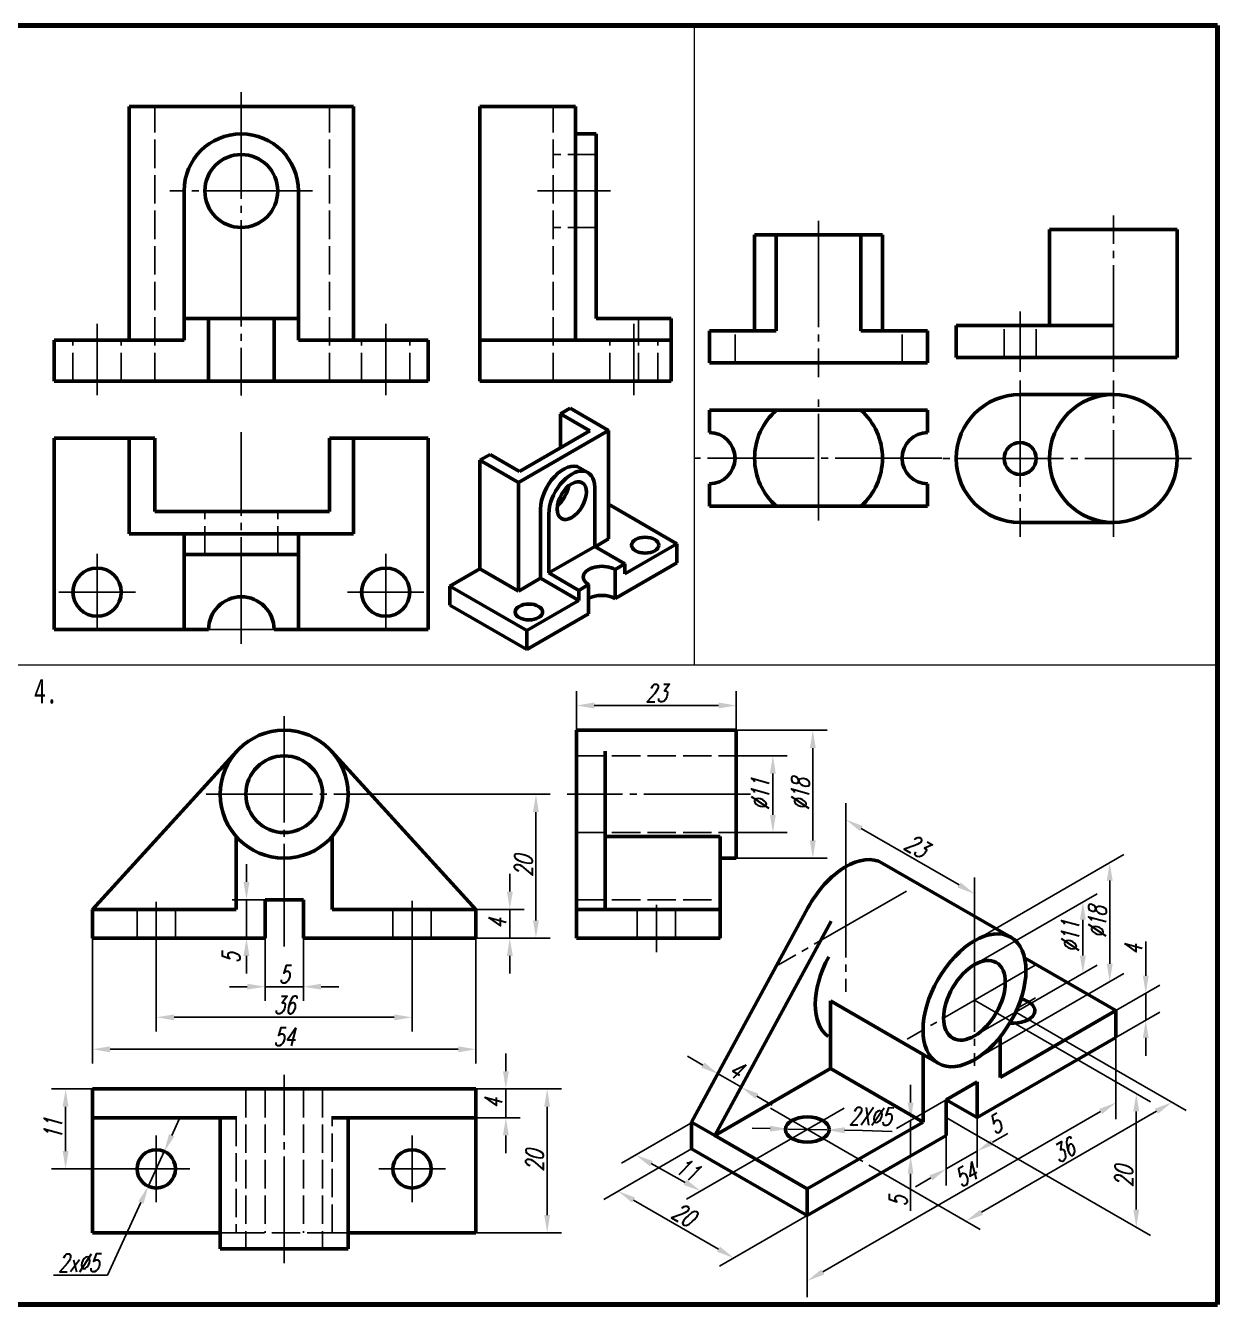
# Model space of a CAD drawing. Header units: millimetres. Extents: x -1426 to 345, y 2742 to 3124.
# Drawn here: x -124.1 to 43.7, y 2743.1 to 2923.1 of the extents above; entities that cross this region are included whole.
import ezdxf

# ---------------------------------------------------------------- set-up
doc = ezdxf.new("R2010")
doc.units = ezdxf.units.MM
doc.header["$PDMODE"] = 33
doc.header["$PDSIZE"] = 1.5
doc.linetypes.add('myCENTER', pattern=[18, 15, -1, 1, -1])
doc.linetypes.add('myHIDDEN', pattern=[5, 4, -1])
doc.layers.get('Defpoints').update_dxf_attribs({"lineweight": 20})
for name, color, linetype, lineweight in [('中心线', 7, 'myCENTER', 25), ('尺寸', 7, 'Continuous', 25), ('标题文字', 7, 'Continuous', 25), ('答案中心线', 1, 'myCENTER', 25), ('答案尺寸', 1, 'Continuous', 25), ('答案粗实线', 1, 'Continuous', 50), ('答案虚线', 1, 'myHIDDEN', 25), ('粗实线', 7, 'Continuous', 50), ('细实线', 7, 'Continuous', 25), ('虚线', 7, 'myHIDDEN', 25), ('轴测图', 7, 'Continuous', 50)]:
    doc.layers.add(name, color=color, linetype=linetype, lineweight=lineweight)
doc.styles.add('尺寸文字1-2.5号', font='txt.shx', dxfattribs={"width": 0.7, "oblique": 15, "height": 2.5})
doc.styles.add('标题汉字2-3.5号', font='', dxfattribs={"width": 0.7, "height": 3.5})
doc.styles.get('标题汉字2-3.5号').set_extended_font_data('SimSun')
doc.dimstyles.new('尺寸25', dxfattribs={"dimtxt": 2.5, "dimasz": 2.5, "dimexe": 2, "dimexo": 0, "dimgap": 0.5, "dimtad": 1, "dimdec": 0, "dimdsep": 46, "dimtxsty": '尺寸文字1-2.5号', "dimcen": 0, "dimadec": 0, "dimazin": 0, "dimtfac": 1, "dimtdec": 0, "dimtmove": 0, "dimatfit": 3, "dimfxl": 1, "dimarcsym": 0})
doc.dimstyles.new('尺寸25$3', dxfattribs={"dimtxt": 2.5, "dimasz": 2.5, "dimexe": 1, "dimexo": 0, "dimgap": 0.5, "dimtad": 1, "dimdec": 0, "dimdsep": 46, "dimtxsty": '尺寸文字1-2.5号', "dimcen": 0, "dimadec": 0, "dimazin": 0, "dimtfac": 1, "dimtdec": 0, "dimtmove": 0, "dimatfit": 1, "dimfxl": 1, "dimarcsym": 0})
doc.dimstyles.new('水平标注25', dxfattribs={"dimtxt": 2.5, "dimasz": 2.5, "dimexe": 2, "dimexo": 0, "dimgap": 0.5, "dimtad": 1, "dimtih": 1, "dimtoh": 1, "dimdec": 0, "dimzin": 0, "dimdsep": 46, "dimtxsty": '尺寸文字1-2.5号', "dimcen": 0, "dimadec": 0, "dimazin": 0, "dimtfac": 1, "dimtdec": 0, "dimtmove": 1, "dimatfit": 3, "dimfxl": 1, "dimtolj": 1, "dimtzin": 0, "dimarcsym": 0})

# ---------------------------------------------------------------- blocks, each defined once
blk = doc.blocks.new('*D194')
at = {"layer": 'Defpoints', "color": 0, "lineweight": 0}
for p in [(-105.67, 2792.63), (-69.67, 2792.63), (-69.67, 2783.48)]:
    blk.add_point(p, dxfattribs=at)
at = {"layer": '答案尺寸', "color": 0, "lineweight": -2}
for p, q in [((-105.67, 2792.63), (-105.67, 2781.48)), ((-69.67, 2792.63), (-69.67, 2781.48)), ((-103.17, 2783.48), (-72.17, 2783.48))]:
    blk.add_line(p, q, dxfattribs=at)
at = {"layer": '答案尺寸', "color": 0, "lineweight": 0}
for points in [[(-103.17, 2783.89), (-103.17, 2783.06), (-105.67, 2783.48)], [(-72.17, 2783.89), (-72.17, 2783.06), (-69.67, 2783.48)]]:
    blk.add_solid(points, dxfattribs=at)
at = {"layer": '答案尺寸', "color": 0, "insert": (-87.6, 2785.23), "char_height": 2.5, "attachment_point": 5, "style": '尺寸文字1-2.5号'}
blk.add_mtext('36', dxfattribs=at)
blk = doc.blocks.new('*D195')
at = {"layer": 'Defpoints', "color": 0, "lineweight": 0}
for p in [(-114.67, 2794.63), (-60.67, 2794.63), (-60.67, 2778.98)]:
    blk.add_point(p, dxfattribs=at)
at = {"layer": '答案尺寸', "color": 0, "lineweight": -2}
for p, q in [((-114.67, 2794.63), (-114.67, 2776.98)), ((-60.67, 2794.63), (-60.67, 2776.98)), ((-112.17, 2778.98), (-63.17, 2778.98))]:
    blk.add_line(p, q, dxfattribs=at)
at = {"layer": '答案尺寸', "color": 0, "lineweight": 0}
for points in [[(-112.17, 2779.4), (-112.17, 2778.56), (-114.67, 2778.98)], [(-63.17, 2779.4), (-63.17, 2778.56), (-60.67, 2778.98)]]:
    blk.add_solid(points, dxfattribs=at)
at = {"layer": '答案尺寸', "color": 0, "insert": (-87.67, 2780.73), "char_height": 2.5, "attachment_point": 5, "style": '尺寸文字1-2.5号'}
blk.add_mtext('54', dxfattribs=at)
blk = doc.blocks.new('*D196')
at = {"layer": 'Defpoints', "color": 0, "lineweight": 0}
for p in [(-60.67, 2773.4), (-56.47, 2773.4), (-60.67, 2769.35)]:
    blk.add_point(p, dxfattribs=at)
at = {"layer": '答案尺寸', "color": 0, "lineweight": -2}
for p, q in [((-56.47, 2775.9), (-56.47, 2778.4)), ((-60.67, 2773.4), (-54.47, 2773.4)), ((-56.47, 2769.35), (-56.47, 2773.4)), ((-60.67, 2769.35), (-54.47, 2769.35)), ((-56.47, 2766.85), (-56.47, 2764.35))]:
    blk.add_line(p, q, dxfattribs=at)
at = {"layer": '答案尺寸', "color": 0, "lineweight": 0}
for points in [[(-56.88, 2775.9), (-56.05, 2775.9), (-56.47, 2773.4)], [(-56.88, 2766.85), (-56.05, 2766.85), (-56.47, 2769.35)]]:
    blk.add_solid(points, dxfattribs=at)
at = {"layer": '答案尺寸', "color": 0, "insert": (-58.22, 2771.37), "char_height": 2.5, "attachment_point": 5, "rotation": 90, "style": '尺寸文字1-2.5号'}
blk.add_mtext('4', dxfattribs=at)
blk = doc.blocks.new('*D197')
at = {"layer": 'Defpoints', "color": 0, "lineweight": 0}
for p in [(-60.67, 2773.4), (-50.65, 2773.4), (-60.67, 2753.15)]:
    blk.add_point(p, dxfattribs=at)
at = {"layer": '答案尺寸', "color": 0, "lineweight": -2}
for p, q in [((-60.67, 2773.4), (-48.65, 2773.4)), ((-50.65, 2755.65), (-50.65, 2770.9)), ((-60.67, 2753.15), (-48.65, 2753.15))]:
    blk.add_line(p, q, dxfattribs=at)
at = {"layer": '答案尺寸', "color": 0, "lineweight": 0}
for points in [[(-51.07, 2770.9), (-50.24, 2770.9), (-50.65, 2773.4)], [(-51.07, 2755.65), (-50.24, 2755.65), (-50.65, 2753.15)]]:
    blk.add_solid(points, dxfattribs=at)
at = {"layer": '答案尺寸', "color": 0, "insert": (-52.4, 2763.27), "char_height": 2.5, "attachment_point": 5, "rotation": 90, "style": '尺寸文字1-2.5号'}
blk.add_mtext('20', dxfattribs=at)
blk = doc.blocks.new('*D198')
at = {"layer": 'Defpoints', "color": 0, "lineweight": 0}
for p in [(-114.67, 2773.4), (-118.44, 2762.15), (-110.37, 2762.15)]:
    blk.add_point(p, dxfattribs=at)
at = {"layer": '答案尺寸', "color": 0, "lineweight": -2}
for p, q in [((-114.67, 2773.4), (-120.44, 2773.4)), ((-118.44, 2770.9), (-118.44, 2764.65)), ((-110.37, 2762.15), (-120.44, 2762.15))]:
    blk.add_line(p, q, dxfattribs=at)
at = {"layer": '答案尺寸', "color": 0, "lineweight": 0}
for points in [[(-118.86, 2770.9), (-118.02, 2770.9), (-118.44, 2773.4)], [(-118.86, 2764.65), (-118.02, 2764.65), (-118.44, 2762.15)]]:
    blk.add_solid(points, dxfattribs=at)
at = {"layer": '答案尺寸', "color": 0, "insert": (-120.19, 2767.77), "char_height": 2.5, "attachment_point": 5, "rotation": 90, "style": '尺寸文字1-2.5号'}
blk.add_mtext('11', dxfattribs=at)
blk = doc.blocks.new('*D199')
at = {"layer": 'Defpoints', "color": 0, "lineweight": 0}
for p in [(-24.03, 2827.37), (-46.53, 2823.88), (-24.03, 2823.88)]:
    blk.add_point(p, dxfattribs=at)
at = {"layer": '答案尺寸', "color": 0, "lineweight": -2}
for p, q in [((-46.53, 2823.88), (-46.53, 2829.37)), ((-24.03, 2823.88), (-24.03, 2829.37)), ((-44.03, 2827.37), (-26.53, 2827.37))]:
    blk.add_line(p, q, dxfattribs=at)
at = {"layer": '答案尺寸', "color": 0, "lineweight": 0}
for points in [[(-44.03, 2827.79), (-44.03, 2826.95), (-46.53, 2827.37)], [(-26.53, 2827.79), (-26.53, 2826.95), (-24.03, 2827.37)]]:
    blk.add_solid(points, dxfattribs=at)
at = {"layer": '答案尺寸', "color": 0, "insert": (-35.28, 2829.12), "char_height": 2.5, "attachment_point": 5, "style": '尺寸文字1-2.5号'}
blk.add_mtext('23', dxfattribs=at)
blk = doc.blocks.new('*D200')
at = {"layer": 'Defpoints', "color": 0, "lineweight": 0}
for p in [(-24.03, 2820.28), (-18.88, 2820.28), (-24.03, 2809.48)]:
    blk.add_point(p, dxfattribs=at)
at = {"layer": '答案尺寸', "color": 0, "lineweight": -2}
for p, q in [((-24.03, 2820.28), (-16.88, 2820.28)), ((-18.88, 2811.98), (-18.88, 2817.78)), ((-24.03, 2809.48), (-16.88, 2809.48))]:
    blk.add_line(p, q, dxfattribs=at)
at = {"layer": '答案尺寸', "color": 0, "lineweight": 0}
for points in [[(-19.3, 2817.78), (-18.46, 2817.78), (-18.88, 2820.28)], [(-19.3, 2811.98), (-18.46, 2811.98), (-18.88, 2809.48)]]:
    blk.add_solid(points, dxfattribs=at)
at = {"layer": '答案尺寸', "color": 0, "insert": (-20.63, 2814.88), "char_height": 2.5, "attachment_point": 5, "rotation": 90, "style": '尺寸文字1-2.5号'}
blk.add_mtext('%%c11', dxfattribs=at)
blk = doc.blocks.new('*D201')
at = {"layer": 'Defpoints', "color": 0, "lineweight": 0}
for p in [(-24.03, 2823.88), (-13.26, 2823.88), (-24.03, 2805.88)]:
    blk.add_point(p, dxfattribs=at)
at = {"layer": '答案尺寸', "color": 0, "lineweight": -2}
for p, q in [((-24.03, 2823.88), (-11.26, 2823.88)), ((-13.26, 2808.38), (-13.26, 2821.38)), ((-24.03, 2805.88), (-11.26, 2805.88))]:
    blk.add_line(p, q, dxfattribs=at)
at = {"layer": '答案尺寸', "color": 0, "lineweight": 0}
for points in [[(-13.67, 2821.38), (-12.84, 2821.38), (-13.26, 2823.88)], [(-13.67, 2808.38), (-12.84, 2808.38), (-13.26, 2805.88)]]:
    blk.add_solid(points, dxfattribs=at)
at = {"layer": '答案尺寸', "color": 0, "insert": (-15.01, 2814.88), "char_height": 2.5, "attachment_point": 5, "rotation": 90, "style": '尺寸文字1-2.5号'}
blk.add_mtext('%%c18', dxfattribs=at)
blk = doc.blocks.new('*D202')
at = {"layer": 'Defpoints', "color": 0, "lineweight": 0}
for p in [(-76.67, 2814.88), (-52.23, 2814.88), (-60.67, 2794.63)]:
    blk.add_point(p, dxfattribs=at)
at = {"layer": '答案尺寸', "color": 0, "lineweight": -2}
for p, q in [((-76.67, 2814.88), (-50.23, 2814.88)), ((-52.23, 2797.13), (-52.23, 2812.38)), ((-60.67, 2794.63), (-50.23, 2794.63))]:
    blk.add_line(p, q, dxfattribs=at)
at = {"layer": '答案尺寸', "color": 0, "lineweight": 0}
for points in [[(-52.65, 2812.38), (-51.82, 2812.38), (-52.23, 2814.88)], [(-52.65, 2797.13), (-51.82, 2797.13), (-52.23, 2794.63)]]:
    blk.add_solid(points, dxfattribs=at)
at = {"layer": '答案尺寸', "color": 0, "insert": (-53.98, 2804.75), "char_height": 2.5, "attachment_point": 5, "rotation": 90, "style": '尺寸文字1-2.5号'}
blk.add_mtext('20', dxfattribs=at)
blk = doc.blocks.new('*D203')
at = {"layer": 'Defpoints', "color": 0, "lineweight": 0}
for p in [(-90.37, 2794.63), (-84.97, 2794.63), (-84.97, 2787.79)]:
    blk.add_point(p, dxfattribs=at)
at = {"layer": '答案尺寸', "color": 0, "lineweight": -2}
for p, q in [((-90.37, 2794.63), (-90.37, 2785.79)), ((-84.97, 2794.63), (-84.97, 2785.79)), ((-92.87, 2787.79), (-95.37, 2787.79)), ((-90.37, 2787.79), (-84.97, 2787.79)), ((-82.47, 2787.79), (-79.97, 2787.79))]:
    blk.add_line(p, q, dxfattribs=at)
at = {"layer": '答案尺寸', "color": 0, "lineweight": 0}
for points in [[(-92.87, 2788.21), (-92.87, 2787.38), (-90.37, 2787.79)], [(-82.47, 2788.21), (-82.47, 2787.38), (-84.97, 2787.79)]]:
    blk.add_solid(points, dxfattribs=at)
at = {"layer": '答案尺寸', "color": 0, "insert": (-87.67, 2789.54), "char_height": 2.5, "attachment_point": 5, "style": '尺寸文字1-2.5号'}
blk.add_mtext('5', dxfattribs=at)
blk = doc.blocks.new('*D204')
at = {"layer": 'Defpoints', "color": 0, "lineweight": 0}
for p in [(-92.98, 2800.03), (-90.37, 2800.03), (-90.37, 2794.63)]:
    blk.add_point(p, dxfattribs=at)
at = {"layer": '答案尺寸', "color": 0, "lineweight": -2}
for p, q in [((-92.98, 2802.53), (-92.98, 2805.03)), ((-90.37, 2800.03), (-94.98, 2800.03)), ((-92.98, 2794.63), (-92.98, 2800.03)), ((-90.37, 2794.63), (-94.98, 2794.63)), ((-92.98, 2792.13), (-92.98, 2789.63))]:
    blk.add_line(p, q, dxfattribs=at)
at = {"layer": '答案尺寸', "color": 0, "lineweight": 0}
for points in [[(-93.4, 2802.53), (-92.56, 2802.53), (-92.98, 2800.03)], [(-93.4, 2792.13), (-92.56, 2792.13), (-92.98, 2794.63)]]:
    blk.add_solid(points, dxfattribs=at)
at = {"layer": '答案尺寸', "color": 0, "insert": (-95.16, 2791.85), "char_height": 2.5, "attachment_point": 5, "rotation": 90, "style": '尺寸文字1-2.5号'}
blk.add_mtext('5', dxfattribs=at)
blk = doc.blocks.new('*D190')
at = {"layer": 'Defpoints', "color": 0, "lineweight": 0}
for p in [(-104.55, 2764.6), (-106.8, 2759.69)]:
    blk.add_point(p, dxfattribs=at)
at = {"layer": '答案尺寸', "color": 0, "lineweight": -2}
for p, q in [((-103.51, 2766.87), (-102.46, 2769.14)), ((-104.55, 2764.6), (-106.8, 2759.69)), ((-112.54, 2747.18), (-107.84, 2757.42)), ((-120.13, 2747.18), (-112.54, 2747.18))]:
    blk.add_line(p, q, dxfattribs=at)
at = {"layer": '答案尺寸', "color": 0, "lineweight": 0}
for points in [[(-103.88, 2767.05), (-103.13, 2766.7), (-104.55, 2764.6)], [(-108.22, 2757.59), (-107.47, 2757.25), (-106.8, 2759.69)]]:
    blk.add_solid(points, dxfattribs=at)
at = {"layer": '答案尺寸', "color": 0, "insert": (-116.59, 2748.93), "char_height": 2.5, "attachment_point": 5, "style": '尺寸文字1-2.5号'}
blk.add_mtext('\\A1;2x%%c5', dxfattribs=at)
blk = doc.blocks.new('*D205')
at = {"layer": 'Defpoints', "color": 0, "lineweight": 0}
for p in [(9.87, 2769.37), (5.52, 2766.86), (9.87, 2764.65)]:
    blk.add_point(p, dxfattribs=at)
at = {"layer": '尺寸', "color": 0, "lineweight": -2}
for p, q in [((9.87, 2769.37), (9.87, 2762.34)), ((5.52, 2766.86), (5.52, 2759.83)), ((12.03, 2765.9), (14.2, 2767.15)), ((5.52, 2762.14), (9.87, 2764.65)), ((3.36, 2760.89), (1.19, 2759.64))]:
    blk.add_line(p, q, dxfattribs=at)
at = {"layer": '尺寸', "color": 0, "lineweight": 0}
for points in [[(11.82, 2766.26), (12.24, 2765.54), (9.87, 2764.65)], [(3.15, 2761.25), (3.56, 2760.53), (5.52, 2762.14)]]:
    blk.add_solid(points, dxfattribs=at)
at = {"layer": '尺寸', "color": 0, "insert": (12.38, 2768.39), "char_height": 2.5, "attachment_point": 5, "rotation": 30, "style": '尺寸文字1-2.5号'}
blk.add_mtext('5', dxfattribs=at)
blk = doc.blocks.new('*D191')
at = {"layer": 'Defpoints', "color": 0, "lineweight": 0}
for p in [(5.52, 2771.88), (0.51, 2768.98), (5.52, 2766.86)]:
    blk.add_point(p, dxfattribs=at)
at = {"layer": '尺寸', "color": 0, "lineweight": -2}
for p, q in [((0.51, 2771.48), (0.51, 2773.98)), ((5.52, 2771.88), (-1.49, 2767.83)), ((0.51, 2768.98), (0.51, 2763.96)), ((5.52, 2766.86), (-1.49, 2762.81)), ((0.51, 2761.46), (0.51, 2756.24))]:
    blk.add_line(p, q, dxfattribs=at)
at = {"layer": '尺寸', "color": 0, "lineweight": 0}
for points in [[(0.09, 2771.48), (0.92, 2771.48), (0.51, 2768.98)], [(0.09, 2761.46), (0.92, 2761.46), (0.51, 2763.96)]]:
    blk.add_solid(points, dxfattribs=at)
at = {"layer": '尺寸', "color": 0, "insert": (-1.24, 2757.6), "char_height": 2.5, "attachment_point": 5, "rotation": 90, "style": '尺寸文字1-2.5号'}
blk.add_mtext('5', dxfattribs=at)
blk = doc.blocks.new('*D206')
at = {"layer": 'Defpoints', "color": 0, "lineweight": 0}
for p in [(-26.57, 2775.51), (-30.32, 2768.74), (-27.06, 2766.86)]:
    blk.add_point(p, dxfattribs=at)
at = {"layer": '尺寸', "color": 0, "lineweight": -2}
for p, q in [((-28.73, 2776.76), (-30.9, 2778.01)), ((-30.32, 2768.74), (-25.6, 2777.26)), ((-27.06, 2766.86), (-22.34, 2775.38)), ((-23.31, 2773.63), (-26.57, 2775.51)), ((-21.14, 2772.38), (-18.98, 2771.13))]:
    blk.add_line(p, q, dxfattribs=at)
at = {"layer": '尺寸', "color": 0, "lineweight": 0}
for points in [[(-28.52, 2777.12), (-28.94, 2776.4), (-26.57, 2775.51)], [(-20.93, 2772.74), (-21.35, 2772.02), (-23.31, 2773.63)]]:
    blk.add_solid(points, dxfattribs=at)
at = {"layer": '尺寸', "color": 0, "insert": (-24.06, 2776.09), "char_height": 2.5, "attachment_point": 5, "rotation": 330, "style": '尺寸文字1-2.5号'}
blk.add_mtext('4', dxfattribs=at)
blk = doc.blocks.new('*D207')
at = {"layer": 'Defpoints', "color": 0, "lineweight": 0}
for p in [(9.5, 2785.88), (32.28, 2772.73), (7.69, 2768.11)]:
    blk.add_point(p, dxfattribs=at)
at = {"layer": '尺寸', "color": 0, "lineweight": -2}
for p, q in [((9.5, 2785.88), (34.28, 2771.58)), ((32.28, 2756.42), (32.28, 2770.23)), ((7.69, 2768.11), (34.28, 2752.76))]:
    blk.add_line(p, q, dxfattribs=at)
at = {"layer": '尺寸', "color": 0, "lineweight": 0}
for points in [[(31.86, 2770.23), (32.69, 2770.23), (32.28, 2772.73)], [(31.86, 2756.42), (32.69, 2756.42), (32.28, 2753.92)]]:
    blk.add_solid(points, dxfattribs=at)
at = {"layer": '尺寸', "color": 0, "insert": (30.53, 2761.07), "char_height": 2.5, "attachment_point": 5, "rotation": 90, "style": '尺寸文字1-2.5号'}
blk.add_mtext('20', dxfattribs=at)
blk = doc.blocks.new('*D208')
at = {"layer": 'Defpoints', "color": 0, "lineweight": 0}
for p in [(29.42, 2780.65), (29.42, 2771.47), (-14.03, 2755.57)]:
    blk.add_point(p, dxfattribs=at)
at = {"layer": '尺寸', "color": 0, "lineweight": -2}
for p, q in [((29.42, 2780.65), (29.42, 2769.16)), ((-11.86, 2747.64), (27.25, 2770.22)), ((-14.03, 2755.57), (-14.03, 2744.08))]:
    blk.add_line(p, q, dxfattribs=at)
at = {"layer": '尺寸', "color": 0, "lineweight": 0}
for points in [[(27.04, 2770.58), (27.46, 2769.86), (29.42, 2771.47)], [(-12.07, 2748), (-11.66, 2747.28), (-14.03, 2746.39)]]:
    blk.add_solid(points, dxfattribs=at)
at = {"layer": '尺寸', "color": 0, "insert": (8.27, 2761.28), "char_height": 2.5, "attachment_point": 5, "rotation": 30, "style": '尺寸文字1-2.5号'}
blk.add_mtext('54', dxfattribs=at)
blk = doc.blocks.new('*D209')
at = {"layer": 'Defpoints', "color": 0, "lineweight": 0}
for p in [(-60.67, 2798.68), (-55.91, 2798.68), (-60.67, 2794.63)]:
    blk.add_point(p, dxfattribs=at)
at = {"layer": '答案尺寸', "color": 0, "lineweight": -2}
for p, q in [((-55.91, 2801.18), (-55.91, 2803.68)), ((-60.67, 2798.68), (-53.91, 2798.68)), ((-55.91, 2794.63), (-55.91, 2798.68)), ((-60.67, 2794.63), (-53.91, 2794.63)), ((-55.91, 2792.13), (-55.91, 2789.63))]:
    blk.add_line(p, q, dxfattribs=at)
at = {"layer": '答案尺寸', "color": 0, "lineweight": 0}
for points in [[(-56.32, 2801.18), (-55.49, 2801.18), (-55.91, 2798.68)], [(-56.32, 2792.13), (-55.49, 2792.13), (-55.91, 2794.63)]]:
    blk.add_solid(points, dxfattribs=at)
at = {"layer": '答案尺寸', "color": 0, "insert": (-57.66, 2796.65), "char_height": 2.5, "attachment_point": 5, "rotation": 90, "style": '尺寸文字1-2.5号'}
blk.add_mtext('4', dxfattribs=at)
blk = doc.blocks.new('*D210')
at = {"layer": 'Defpoints', "color": 0, "lineweight": 0}
for p in [(23.59, 2779.42), (37.28, 2771.51), (-5.37, 2762.69)]:
    blk.add_point(p, dxfattribs=at)
at = {"layer": '尺寸', "color": 0, "lineweight": -2}
for p, q in [((23.59, 2779.42), (39.28, 2770.36)), ((10.48, 2756.04), (35.12, 2770.26)), ((-5.37, 2762.69), (10.32, 2753.64))]:
    blk.add_line(p, q, dxfattribs=at)
at = {"layer": '尺寸', "color": 0, "lineweight": 0}
for points in [[(34.91, 2770.63), (35.32, 2769.9), (37.28, 2771.51)], [(10.27, 2756.4), (10.69, 2755.68), (8.32, 2754.79)]]:
    blk.add_solid(points, dxfattribs=at)
at = {"layer": '尺寸', "color": 0, "insert": (22.05, 2764.74), "char_height": 2.5, "attachment_point": 5, "rotation": 30, "style": '尺寸文字1-2.5号'}
blk.add_mtext('36', dxfattribs=at)
blk = doc.blocks.new('*D211')
at = {"layer": 'Defpoints', "color": 0, "lineweight": 0}
for p in [(-8.6, 2811.31), (-8.6, 2806.9), (9.5, 2796.45)]:
    blk.add_point(p, dxfattribs=at)
at = {"layer": '尺寸', "color": 0, "lineweight": -2}
for p, q in [((-8.6, 2806.9), (-8.6, 2813.62)), ((7.34, 2802.11), (-6.43, 2810.06)), ((9.5, 2796.45), (9.5, 2803.17))]:
    blk.add_line(p, q, dxfattribs=at)
at = {"layer": '尺寸', "color": 0, "lineweight": 0}
for points in [[(-6.23, 2810.42), (-6.64, 2809.7), (-8.6, 2811.31)], [(7.55, 2802.47), (7.13, 2801.75), (9.5, 2800.86)]]:
    blk.add_solid(points, dxfattribs=at)
at = {"layer": '尺寸', "color": 0, "insert": (1.33, 2807.6), "char_height": 2.5, "attachment_point": 5, "rotation": 330, "style": '尺寸文字1-2.5号'}
blk.add_mtext('23', dxfattribs=at)
blk = doc.blocks.new('*D212')
at = {"layer": 'Defpoints', "color": 0, "lineweight": 0}
for p in [(24.76, 2799.71), (9.5, 2790.9), (9.5, 2780.86)]:
    blk.add_point(p, dxfattribs=at)
at = {"layer": '尺寸', "color": 0, "lineweight": -2}
for p, q in [((9.5, 2790.9), (26.76, 2800.86)), ((24.76, 2792.17), (24.76, 2797.21)), ((9.5, 2780.86), (26.76, 2790.83))]:
    blk.add_line(p, q, dxfattribs=at)
at = {"layer": '尺寸', "color": 0, "lineweight": 0}
for points in [[(24.34, 2797.21), (25.18, 2797.21), (24.76, 2799.71)], [(24.34, 2792.17), (25.18, 2792.17), (24.76, 2789.67)]]:
    blk.add_solid(points, dxfattribs=at)
at = {"layer": '尺寸', "color": 0, "insert": (23.01, 2794.87), "char_height": 2.5, "attachment_point": 5, "rotation": 90, "style": '尺寸文字1-2.5号'}
blk.add_mtext('%%c11', dxfattribs=at)
blk = doc.blocks.new('*D213')
at = {"layer": 'Defpoints', "color": 0, "lineweight": 0}
for p in [(28.54, 2805.23), (9.5, 2794.24), (9.5, 2777.52)]:
    blk.add_point(p, dxfattribs=at)
at = {"layer": '尺寸', "color": 0, "lineweight": -2}
for p, q in [((9.5, 2794.24), (30.54, 2806.38)), ((28.54, 2791.01), (28.54, 2802.73)), ((9.5, 2777.52), (30.54, 2789.66))]:
    blk.add_line(p, q, dxfattribs=at)
at = {"layer": '尺寸', "color": 0, "lineweight": 0}
for points in [[(28.12, 2802.73), (28.95, 2802.73), (28.54, 2805.23)], [(28.12, 2791.01), (28.95, 2791.01), (28.54, 2788.51)]]:
    blk.add_solid(points, dxfattribs=at)
at = {"layer": '尺寸', "color": 0, "insert": (26.79, 2796.87), "char_height": 2.5, "attachment_point": 5, "rotation": 90, "style": '尺寸文字1-2.5号'}
blk.add_mtext('%%c18', dxfattribs=at)
blk = doc.blocks.new('*D192')
at = {"layer": 'Defpoints', "color": 0, "lineweight": 0}
for p in [(-16.78, 2767.76), (-11.28, 2767.63)]:
    blk.add_point(p, dxfattribs=at)
at = {"layer": '尺寸', "color": 0, "lineweight": -2}
for p, q in [((-19.28, 2767.81), (-21.78, 2767.86)), ((-16.78, 2767.76), (-11.28, 2767.63)), ((-8.78, 2767.58), (-6.28, 2767.53))]:
    blk.add_line(p, q, dxfattribs=at)
at = {"layer": '尺寸', "color": 0, "lineweight": 0}
for points in [[(-19.27, 2768.23), (-19.29, 2767.39), (-16.78, 2767.76)], [(-8.77, 2768), (-8.79, 2767.16), (-11.28, 2767.63)]]:
    blk.add_solid(points, dxfattribs=at)
at = {"layer": '尺寸', "color": 0, "insert": (-5.17, 2769.54), "char_height": 2.5, "attachment_point": 5, "rotation": 358.7458, "style": '尺寸文字1-2.5号'}
blk.add_mtext('2X%%c5', dxfattribs=at)
blk = doc.blocks.new('*D193')
at = {"layer": 'Defpoints', "color": 0, "lineweight": 0}
for p in [(-30.32, 2764.98), (-14.03, 2755.57), (-24.37, 2749.6)]:
    blk.add_point(p, dxfattribs=at)
at = {"layer": '尺寸', "color": 0, "lineweight": -2}
for p, q in [((-30.32, 2764.98), (-42.66, 2757.85)), ((-38.49, 2757.76), (-26.53, 2750.85)), ((-14.03, 2755.57), (-26.37, 2748.45))]:
    blk.add_line(p, q, dxfattribs=at)
at = {"layer": '尺寸', "color": 0, "lineweight": 0}
for points in [[(-38.29, 2758.12), (-38.7, 2757.4), (-40.66, 2759.01)], [(-26.32, 2751.21), (-26.74, 2750.49), (-24.37, 2749.6)]]:
    blk.add_solid(points, dxfattribs=at)
at = {"layer": '尺寸', "color": 0, "insert": (-31.44, 2755.71), "char_height": 2.5, "attachment_point": 5, "rotation": 330, "style": '尺寸文字1-2.5号'}
blk.add_mtext('20', dxfattribs=at)
blk = doc.blocks.new('*D214')
at = {"layer": 'Defpoints', "color": 0, "lineweight": 0}
for p in [(-30.41, 2768.58), (-21.27, 2763.51), (-29.03, 2759.03)]:
    blk.add_point(p, dxfattribs=at)
at = {"layer": '尺寸', "color": 0, "lineweight": -2}
for p, q in [((-30.41, 2768.58), (-40.19, 2762.93)), ((-21.27, 2763.51), (-31.05, 2757.87)), ((-35.99, 2762.89), (-31.22, 2760.24))]:
    blk.add_line(p, q, dxfattribs=at)
at = {"layer": '尺寸', "color": 0, "lineweight": 0}
for points in [[(-35.78, 2763.25), (-36.19, 2762.52), (-38.17, 2764.1)], [(-31.02, 2760.61), (-31.42, 2759.88), (-29.03, 2759.03)]]:
    blk.add_solid(points, dxfattribs=at)
at = {"layer": '尺寸', "color": 0, "insert": (-30.91, 2762.07), "char_height": 2.5, "attachment_point": 5, "rotation": 331, "style": '尺寸文字1-2.5号'}
blk.add_mtext('11', dxfattribs=at)
blk = doc.blocks.new('*D215')
at = {"layer": 'Defpoints', "color": 0, "lineweight": 0}
for p in [(33.61, 2786.84), (29.42, 2784.42), (29.42, 2780.65)]:
    blk.add_point(p, dxfattribs=at)
at = {"layer": '尺寸', "color": 0, "lineweight": -2}
for p, q in [((33.61, 2789.34), (33.61, 2794.16)), ((29.42, 2784.42), (35.61, 2788)), ((33.61, 2783.08), (33.61, 2786.84)), ((29.42, 2780.65), (35.61, 2784.23)), ((33.61, 2780.58), (33.61, 2778.08))]:
    blk.add_line(p, q, dxfattribs=at)
at = {"layer": '尺寸', "color": 0, "lineweight": 0}
for points in [[(33.2, 2789.34), (34.03, 2789.34), (33.61, 2786.84)], [(33.2, 2780.58), (34.03, 2780.58), (33.61, 2783.08)]]:
    blk.add_solid(points, dxfattribs=at)
at = {"layer": '尺寸', "color": 0, "insert": (31.86, 2793), "char_height": 2.5, "attachment_point": 5, "rotation": 90, "style": '尺寸文字1-2.5号'}
blk.add_mtext('4', dxfattribs=at)

msp = doc.modelspace()

# ---------------------------------------------------------------- linework, layer by layer
at = {"lineweight": 100}
for p, q in [((-226.3, 2923.07), (43.7, 2923.07)), ((43.7, 2743.07), (43.7, 2923.07)), ((-226.3, 2743.07), (43.7, 2743.07))]:
    msp.add_line(p, q, dxfattribs=at)
for p, q in [((-136.3, 2923.07), (-46.3, 2923.07)), ((-46.3, 2923.07), (43.7, 2923.07)), ((43.7, 2923.07), (43.7, 2833.07)), ((43.7, 2833.07), (43.7, 2743.07))]:
    msp.add_line(p, q)
at = {"lineweight": 13}
for p, q in [((-29.98, 2923.07), (-29.98, 2833.07)), ((43.7, 2833.07), (-226.3, 2833.07))]:
    msp.add_line(p, q, dxfattribs=at)
at = {"layer": '中心线'}
for p, q in [((-41.74, 2899.79), (-52.01, 2899.79)), ((29.05, 2874.35), (29.05, 2896.35)), ((-12.45, 2895.6), (-12.45, 2873.6)), ((15.92, 2874.35), (15.92, 2882.85)), ((-38.46, 2871.06), (-38.46, 2881.11)), ((15.92, 2873.13), (15.92, 2851.13)), ((29.05, 2851.13), (29.05, 2873.13)), ((-12.45, 2853.43), (-12.45, 2870.93)), ((-93.71, 2836.06), (-93.71, 2865.86)), ((4.91, 2862.18), (-29.81, 2862.18)), ((40.05, 2862.13), (4.92, 2862.13)), ((-114.01, 2848.71), (-114.01, 2837.93)), ((-73.38, 2848.71), (-73.38, 2837.93)), ((-119.4, 2843.32), (-108.62, 2843.32)), ((-78.77, 2843.32), (-67.99, 2843.32)), ((-98.32, 2838.06), (-89.1, 2838.06)), ((-87.67, 2825.88), (-87.67, 2793.47)), ((-98.67, 2814.88), (-76.67, 2814.88)), ((-22.03, 2814.88), (-47.85, 2814.88)), ((-8.6, 2806.9), (-8.6, 2787.08)), ((-0.06, 2801.26), (-18.09, 2790.85)), ((9.5, 2796.45), (9.5, 2776.63)), ((18.04, 2790.81), (0.01, 2780.4)), ((15.55, 2784.77), (18.1, 2786.24)), ((15.3, 2784.21), (23.59, 2779.42)), ((-87.67, 2748.9), (-87.67, 2775.4)), ((-21.27, 2763.51), (-8.83, 2770.69)), ((-19.23, 2770.69), (-5.37, 2762.69)), ((5.52, 2769.37), (9.11, 2767.29))]:
    msp.add_line(p, q, dxfattribs=at)
at = {"layer": '尺寸'}
msp.add_line((-2.09, 2767.43), (-6.28, 2767.53), dxfattribs=at)
at = {"layer": '答案中心线'}
for p, q in [((-93.71, 2913.7), (-93.71, 2871.02)), ((-83.67, 2899.79), (-103.75, 2899.79)), ((-114.01, 2871.06), (-114.01, 2881.11)), ((-73.38, 2871.06), (-73.38, 2881.11)), ((-105.67, 2792.63), (-105.67, 2799.72)), ((-69.67, 2792.63), (-69.67, 2799.89)), ((-35.28, 2792.63), (-35.28, 2799.31)), ((-105.67, 2757.45), (-105.67, 2766.85)), ((-69.67, 2766.85), (-69.67, 2757.45)), ((-110.37, 2762.15), (-100.97, 2762.15)), ((-74.37, 2762.15), (-64.97, 2762.15))]:
    msp.add_line(p, q, dxfattribs=at)
at = {"layer": '答案粗实线', "extrusion": (0, 1, 0)}
for p, q in [((-109.51, 2878.78), (-109.51, 2911.7)), ((-77.91, 2911.7), (-109.51, 2911.7)), ((-77.91, 2878.78), (-77.91, 2911.7)), ((-101.75, 2899.79), (-101.75, 2881.85)), ((-85.67, 2881.85), (-85.67, 2899.79)), ((-18.41, 2893.6), (-18.41, 2880.1)), ((-6.5, 2880.1), (-6.5, 2893.6)), ((-101.75, 2878.78), (-101.75, 2881.85)), ((-98.32, 2881.85), (-101.75, 2881.85)), ((-98.32, 2873.02), (-98.32, 2881.85)), ((-98.32, 2881.85), (-89.1, 2881.85)), ((-85.67, 2881.85), (-89.1, 2881.85)), ((-89.1, 2881.85), (-89.1, 2873.02)), ((-85.67, 2878.78), (-85.67, 2881.85)), ((-18.41, 2880.1), (-21.45, 2880.1)), ((-3.45, 2880.1), (-6.5, 2880.1)), ((29.05, 2880.85), (20.05, 2880.85)), ((-101.75, 2878.78), (-120.03, 2878.78)), ((-120.03, 2873.02), (-120.03, 2878.78)), ((-67.39, 2878.78), (-85.67, 2878.78)), ((-67.39, 2873.02), (-67.39, 2878.78)), ((-120.03, 2873.02), (-98.32, 2873.02)), ((-89.1, 2873.02), (-98.32, 2873.02)), ((-89.1, 2873.02), (-67.39, 2873.02)), ((-46.53, 2823.88), (-46.53, 2820.95)), ((-46.53, 2823.88), (-24.03, 2823.88)), ((-24.03, 2805.88), (-24.03, 2823.88)), ((-114.67, 2798.68), (-94.32, 2820.95)), ((-81.03, 2820.95), (-60.67, 2798.68)), ((-46.53, 2820.95), (-46.53, 2798.68)), ((-42.48, 2798.68), (-42.48, 2820.95)), ((-94.42, 2798.68), (-94.42, 2808.92)), ((-80.92, 2808.92), (-80.92, 2798.68)), ((-42.48, 2808.92), (-26.28, 2808.92)), ((-26.28, 2798.68), (-26.28, 2808.92)), ((-26.28, 2805.88), (-24.03, 2805.88)), ((-90.37, 2800.03), (-84.97, 2800.03)), ((-90.37, 2794.63), (-90.37, 2800.03)), ((-84.97, 2800.03), (-84.97, 2794.63)), ((-114.67, 2794.63), (-114.67, 2798.68)), ((-114.67, 2798.68), (-94.42, 2798.68)), ((-80.92, 2798.68), (-60.67, 2798.68)), ((-60.67, 2798.68), (-60.67, 2794.63)), ((-46.53, 2798.68), (-42.48, 2798.68)), ((-46.53, 2798.68), (-46.53, 2794.63)), ((-42.48, 2798.68), (-26.28, 2798.68)), ((-26.28, 2794.63), (-26.28, 2798.68)), ((-90.37, 2794.63), (-114.67, 2794.63)), ((-60.67, 2794.63), (-84.97, 2794.63)), ((-46.53, 2794.63), (-26.28, 2794.63))]:
    msp.add_line(p, q, dxfattribs=at)
at = {"layer": '答案粗实线'}
for p, q in [((-114.67, 2773.4), (-114.67, 2769.35)), ((-94.32, 2773.4), (-114.67, 2773.4)), ((-81.03, 2773.4), (-94.32, 2773.4)), ((-60.67, 2773.4), (-81.03, 2773.4)), ((-60.67, 2773.4), (-60.67, 2769.35)), ((-114.67, 2769.35), (-94.32, 2769.35)), ((-114.67, 2769.35), (-114.67, 2753.15)), ((-96.67, 2769.35), (-96.67, 2750.9)), ((-81.03, 2769.35), (-60.67, 2769.35)), ((-78.67, 2769.35), (-78.67, 2750.9)), ((-60.67, 2769.35), (-60.67, 2753.15)), ((-114.67, 2753.15), (-96.67, 2753.15)), ((-78.67, 2753.15), (-60.67, 2753.15)), ((-96.67, 2750.9), (-78.67, 2750.9))]:
    msp.add_line(p, q, dxfattribs=at)
for centre, radius in [((-93.71, 2899.79), 5.13), ((-87.67, 2814.88), 9), ((-87.67, 2814.88), 5.4), ((-105.67, 2762.15), 2.7), ((-69.67, 2762.15), 2.7)]:
    msp.add_circle(centre, radius, dxfattribs=at)
msp.add_arc((-93.71, 2899.79), 8.04, 0, 180, dxfattribs=at)
at = {"layer": '答案虚线', "extrusion": (0, 1, 0)}
for p, q in [((-105.9, 2873.02), (-105.9, 2911.7)), ((-81.3, 2873.02), (-81.3, 2911.7)), ((-117.4, 2873.02), (-117.4, 2878.78)), ((-110.62, 2873.02), (-110.62, 2878.78)), ((-76.77, 2873.02), (-76.77, 2878.78)), ((-69.99, 2873.02), (-69.99, 2878.78)), ((-46.53, 2820.28), (-24.03, 2820.28)), ((-46.53, 2809.48), (-24.03, 2809.48)), ((-46.53, 2800.03), (-26.28, 2800.03)), ((-108.37, 2794.63), (-108.37, 2798.68)), ((-102.97, 2794.63), (-102.97, 2798.68)), ((-72.37, 2798.68), (-72.37, 2794.63)), ((-66.97, 2798.68), (-66.97, 2794.63)), ((-37.98, 2794.63), (-37.98, 2798.68)), ((-32.58, 2794.63), (-32.58, 2798.68))]:
    msp.add_line(p, q, dxfattribs=at)
at = {"layer": '答案虚线'}
for p, q in [((-93.07, 2773.4), (-93.07, 2750.9)), ((-90.37, 2773.4), (-90.37, 2753.15)), ((-84.97, 2773.4), (-84.97, 2753.15)), ((-82.27, 2773.4), (-82.27, 2750.9)), ((-94.42, 2769.35), (-94.42, 2753.15)), ((-80.92, 2753.15), (-80.92, 2769.35)), ((-96.67, 2753.15), (-94.42, 2753.15)), ((-94.42, 2753.15), (-80.92, 2753.15)), ((-80.92, 2753.15), (-78.67, 2753.15))]:
    msp.add_line(p, q, dxfattribs=at)
at = {"layer": '粗实线', "extrusion": (0, 1, 0)}
for p, q in [((-46.65, 2911.7), (-60.14, 2911.7)), ((-60.14, 2911.7), (-60.14, 2878.78)), ((-46.65, 2878.78), (-46.65, 2911.7)), ((-43.74, 2907.82), (-46.65, 2907.82)), ((-43.74, 2907.82), (-43.74, 2899.79)), ((-43.74, 2899.79), (-43.74, 2881.85)), ((-18.41, 2893.6), (-21.45, 2893.6)), ((-21.45, 2880.1), (-21.45, 2893.6)), ((-6.5, 2893.6), (-18.41, 2893.6)), ((-3.45, 2893.6), (-6.5, 2893.6)), ((-3.45, 2880.1), (-3.45, 2893.6)), ((38.05, 2894.35), (20.05, 2894.35)), ((20.05, 2880.85), (20.05, 2894.35)), ((38.05, 2876.35), (38.05, 2894.35)), ((-33.2, 2881.85), (-43.74, 2881.85)), ((-33.2, 2878.78), (-33.2, 2881.85)), ((-27.81, 2875.6), (-27.81, 2880.1)), ((-21.45, 2880.1), (-27.81, 2880.1)), ((2.91, 2880.1), (-3.45, 2880.1)), ((2.91, 2880.1), (2.91, 2875.6)), ((15.92, 2880.85), (6.92, 2880.85)), ((6.92, 2876.35), (6.92, 2880.85)), ((20.05, 2880.85), (15.92, 2880.85)), ((-33.2, 2878.78), (-60.14, 2878.78)), ((-60.14, 2878.78), (-60.14, 2873.02)), ((-33.2, 2873.02), (-33.2, 2878.78)), ((-27.81, 2875.6), (2.91, 2875.6)), ((6.92, 2876.35), (15.92, 2876.35)), ((15.92, 2876.35), (29.05, 2876.35)), ((29.05, 2876.35), (38.05, 2876.35)), ((-60.14, 2873.02), (-33.2, 2873.02))]:
    msp.add_line(p, q, dxfattribs=at)
at = {"layer": '粗实线'}
for p, q in [((15.92, 2871.13), (29.05, 2871.13)), ((-27.81, 2868.93), (-18.41, 2868.93)), ((-27.81, 2865.78), (-27.81, 2868.93)), ((-18.41, 2868.93), (-6.5, 2868.93)), ((-6.5, 2868.93), (2.91, 2868.93)), ((2.91, 2868.93), (2.91, 2865.78)), ((-120.03, 2838.06), (-120.03, 2865)), ((-109.51, 2865), (-120.03, 2865)), ((-109.51, 2851.51), (-109.51, 2865)), ((-105.9, 2865), (-109.51, 2865)), ((-105.9, 2854.68), (-105.9, 2865)), ((-81.3, 2865), (-81.3, 2854.68)), ((-77.91, 2865), (-81.3, 2865)), ((-77.91, 2865), (-77.91, 2851.51)), ((-67.39, 2865), (-77.91, 2865)), ((-67.39, 2865), (-67.39, 2838.06)), ((-27.81, 2855.43), (-27.81, 2858.58)), ((2.91, 2858.58), (2.91, 2855.43)), ((-18.41, 2855.43), (-27.81, 2855.43)), ((-6.5, 2855.43), (-18.41, 2855.43)), ((2.91, 2855.43), (-6.5, 2855.43)), ((-81.3, 2854.68), (-105.9, 2854.68)), ((29.05, 2853.13), (15.92, 2853.13)), ((-77.91, 2851.51), (-109.51, 2851.51)), ((-101.75, 2848.61), (-101.75, 2851.51)), ((-85.67, 2848.61), (-85.67, 2851.51)), ((-101.75, 2838.06), (-101.75, 2848.61)), ((-85.67, 2848.61), (-101.75, 2848.61)), ((-85.67, 2848.61), (-85.67, 2838.06)), ((-101.75, 2838.06), (-120.03, 2838.06)), ((-98.32, 2838.06), (-101.75, 2838.06)), ((-85.67, 2838.06), (-89.1, 2838.06)), ((-67.39, 2838.06), (-85.67, 2838.06))]:
    msp.add_line(p, q, dxfattribs=at)
for centre, radius in [((29.05, 2862.13), 9), ((15.92, 2862.13), 2.25), ((-114.01, 2843.32), 3.39), ((-73.38, 2843.32), 3.39)]:
    msp.add_circle(centre, radius, dxfattribs=at)
for centre, radius, start, end in [((15.92, 2862.13), 9, 90, 270), ((-12.45, 2862.18), 9, 131.4096, 228.5904), ((-12.45, 2862.18), 9, 311.4096, 48.5904), ((-27.81, 2862.18), 3.6, 270, 90), ((2.91, 2862.18), 3.6, 90, 270), ((-93.71, 2838.06), 4.61, 0, 180)]:
    msp.add_arc(centre, radius, start, end, dxfattribs=at)
at = {"layer": '细实线', "extrusion": (0, 1, 0)}
for p, q in [((-46.53, 2798.68), (-46.53, 2794.63)), ((-46.53, 2794.63), (-37.41, 2794.63))]:
    msp.add_line(p, q, dxfattribs=at)
at = {"layer": '细实线'}
msp.add_line((-81.03, 2773.57), (-94.32, 2773.57), dxfattribs=at)
at = {"layer": '虚线', "extrusion": (0, 1, 0)}
for p, q in [((-49.82, 2873.02), (-49.82, 2911.7)), ((-43.74, 2904.91), (-49.82, 2904.91)), ((-43.74, 2894.66), (-49.82, 2894.66)), ((-37.81, 2873.02), (-37.81, 2881.85)), ((-24.21, 2875.6), (-24.21, 2880.1)), ((-0.69, 2875.6), (-0.69, 2880.1)), ((13.67, 2876.35), (13.67, 2880.85)), ((18.17, 2876.35), (18.17, 2880.85)), ((-41.85, 2873.02), (-41.85, 2878.78)), ((-35.07, 2873.02), (-35.07, 2878.78))]:
    msp.add_line(p, q, dxfattribs=at)
at = {"layer": '虚线'}
for p, q in [((-98.84, 2848.61), (-98.84, 2854.68)), ((-88.58, 2848.61), (-88.58, 2854.68))]:
    msp.add_line(p, q, dxfattribs=at)
at = {"layer": '轴测图', "color": 5, "extrusion": (0, 0.816497, 0.57735)}
for p, q in [((-47.43, 2869.21), (-48.79, 2868.42)), ((-47.43, 2869.21), (-42.01, 2866.08)), ((-48.79, 2868.42), (-44.65, 2866.03)), ((-48.79, 2868.42), (-48.79, 2863.63)), ((-42.01, 2866.08), (-54.71, 2858.75)), ((-44.65, 2866.03), (-54.53, 2860.32)), ((-42.01, 2850.81), (-42.01, 2866.08)), ((-58.68, 2862.72), (-60.12, 2861.88)), ((-54.53, 2860.32), (-58.68, 2862.72)), ((-54.71, 2858.75), (-60.12, 2861.88)), ((-60.12, 2861.88), (-60.12, 2846.61)), ((-44.91, 2860.17), (-46.08, 2860.84)), ((-54.71, 2843.48), (-54.71, 2858.75)), ((-48.79, 2856.79), (-48.79, 2855.94)), ((-43.96, 2849.76), (-43.96, 2858.08)), ((-51.59, 2845.28), (-51.59, 2855.02)), ((-42.01, 2855.69), (-32.38, 2850.13)), ((-50.42, 2854.35), (-50.42, 2846.03)), ((-43.96, 2849.76), (-50.42, 2846.03)), ((-43.96, 2849.76), (-39.73, 2847.31)), ((-43.9, 2849.72), (-42.01, 2850.81)), ((-32.38, 2850.13), (-39.73, 2845.89)), ((-32.38, 2847.46), (-32.38, 2850.13)), ((-60.12, 2846.61), (-64.35, 2844.17)), ((-60.12, 2846.61), (-54.71, 2843.48)), ((-46.18, 2843.58), (-50.42, 2846.03)), ((-41.1, 2842.42), (-32.38, 2847.46)), ((-39.73, 2847.31), (-41.1, 2846.52)), ((-41.1, 2846.52), (-41.1, 2842.42)), ((-39.73, 2845.89), (-39.73, 2847.31)), ((-53.53, 2837.92), (-64.35, 2844.17)), ((-64.35, 2844.17), (-64.35, 2841.5)), ((-54.71, 2843.48), (-51.59, 2845.28)), ((-46.18, 2842.16), (-51.59, 2845.28)), ((-44.81, 2844.38), (-46.18, 2843.58)), ((-44.81, 2840.29), (-44.81, 2844.38)), ((-46.18, 2842.16), (-46.18, 2843.58)), ((-64.35, 2841.5), (-53.53, 2835.25)), ((-46.18, 2842.16), (-53.53, 2837.92)), ((-53.53, 2835.25), (-44.81, 2840.29)), ((-53.53, 2835.25), (-53.53, 2837.92))]:
    msp.add_line(p, q, dxfattribs=at)
at = {"layer": '轴测图', "extrusion": (0, 0.816497, 0.57735)}
for p, q in [((-3.48, 2805.2), (14.62, 2794.75)), ((-13.94, 2798.89), (-30.32, 2768.74)), ((-27.06, 2766.86), (-10.68, 2797.01)), ((16.56, 2791.84), (29.42, 2784.42)), ((-10.77, 2776.26), (-10.77, 2785.78)), ((-10.77, 2785.78), (2.26, 2778.26)), ((13.12, 2775.01), (29.42, 2784.42)), ((29.42, 2784.42), (29.42, 2780.65)), ((29.42, 2780.65), (9.87, 2769.37)), ((13.12, 2780.73), (13.12, 2775.01)), ((2.26, 2768.74), (2.26, 2778.26)), ((2.57, 2778.06), (4.38, 2777.01)), ((-10.77, 2776.26), (-27.06, 2766.86)), ((2.26, 2768.74), (-10.77, 2776.26)), ((5.52, 2771.88), (9.87, 2774.38)), ((9.87, 2774.38), (9.87, 2769.37)), ((9.87, 2769.37), (5.52, 2771.88)), ((5.52, 2766.86), (5.52, 2771.88)), ((-30.32, 2768.74), (-27.06, 2766.86)), ((-30.32, 2768.74), (-30.32, 2764.98)), ((-14.03, 2759.33), (2.26, 2768.74)), ((-27.06, 2766.86), (-14.03, 2759.33)), ((5.52, 2766.86), (-14.03, 2755.57)), ((-30.32, 2764.98), (-14.03, 2755.57)), ((-14.03, 2755.57), (-14.03, 2759.33))]:
    msp.add_line(p, q, dxfattribs=at)
at = {"layer": '轴测图', "color": 5}
for centre, major_axis, start_param, end_param in [((-48.36, 2856.89), (2.28, 3.95), 0, 2.356194), ((-47.19, 2856.21), (2.28, 3.95), 5.497787, 8.63938), ((-49.63, 2857.62), (-1.46, -2.52), 0.993713, 2.147879), ((-42.95, 2845.45), (2.62, 0), 0.785398, 3.926991), ((-42.95, 2841.35), (2.62, 0), 0.785398, 2.356194)]:
    msp.add_ellipse(centre, major_axis=major_axis, ratio=0.57735, start_param=start_param, end_param=end_param, dxfattribs=at)
for centre, major_axis in [((-47.19, 2856.21), (-1.46, -2.52)), ((-36.85, 2849.93), (1.93, 0)), ((-53.22, 2840.54), (1.93, 0))]:
    msp.add_ellipse(centre, major_axis=major_axis, ratio=0.57735, dxfattribs=at)
at = {"layer": '轴测图'}
for centre, major_axis, start_param, end_param in [((-8.6, 2796.33), (5.12, 8.87), 0, 1.615691), ((-5.67, 2789.44), (5.12, 8.87), 1.615691, 3.078929), ((14.93, 2784.42), (-3.07, 0), 1.419207, 4.34255), ((7.69, 2786.93), (5.12, 8.87), 3.078929, 3.141593)]:
    msp.add_ellipse(centre, major_axis=major_axis, ratio=0.57735, start_param=start_param, end_param=end_param, dxfattribs=at)
for centre, major_axis in [((9.5, 2785.88), (5.12, 8.87)), ((9.5, 2785.88), (3.07, 5.32)), ((-14.03, 2767.69), (3.07, 0))]:
    msp.add_ellipse(centre, major_axis=major_axis, ratio=0.57735, dxfattribs=at)

# ---------------------------------------------------------------- texts
at = {"layer": '标题文字', "style": '标题汉字2-3.5号', "width": 0.7}
msp.add_text('4.', height=3.5, dxfattribs=at).set_placement((-122.88, 2827.66))

# ---------------------------------------------------------------- dimensions: what is measured, and where the dimension line sits
at = {"layer": '尺寸'}
for base, p1, p2, angle, text, picture, middle, dimtype in [((-8.6, 2811.31), (9.5, 2796.45), (-8.6, 2806.9), 150, '23', '*D211', (0.45, 2806.08), 161), ((28.54, 2805.23), (9.5, 2777.52), (9.5, 2794.24), 90, '%%c18', '*D213', (28.54, 2796.87), 161), ((24.76, 2799.71), (9.5, 2780.86), (9.5, 2790.9), 90, '%%c11', '*D212', (24.76, 2794.87), 161), ((32.28, 2772.73), (7.69, 2768.11), (9.5, 2785.88), 90, '20', '*D207', (32.28, 2761.07), 160), ((29.42, 2771.47), (-14.03, 2755.57), (29.42, 2780.65), 30, '54', '*D208', (9.14, 2759.77), 161), ((37.28, 2771.51), (-5.37, 2762.69), (23.59, 2779.42), 30, '36', '*D210', (22.93, 2763.23), 161), ((-26.57, 2775.51), (-27.06, 2766.86), (-30.32, 2768.74), 150, '4', '*D206', (-24.94, 2774.57), 161), ((0.51, 2768.98), (5.52, 2766.86), (5.52, 2771.88), 90, '5', '*D191', (0.51, 2757.6), 161)]:
    dim = msp.add_linear_dim(base=base, p1=p1, p2=p2, angle=angle, text=text, dimstyle='尺寸25', dxfattribs=at)
    dim.commit()
    dim.dimension.update_dxf_attribs({"geometry": picture, "text_midpoint": middle, "dimtype": dimtype})
dim = msp.add_aligned_dim(p1=(29.42, 2780.65), p2=(29.42, 2784.42), distance=-4.2, dimstyle='尺寸25', override={"dimatfit": 2}, dxfattribs=at)
dim.commit()
dim.dimension.update_dxf_attribs({"geometry": '*D215', "text_midpoint": (31.86, 2793)})
dim = msp.add_diameter_dim_2p(p1=(-16.78, 2767.76), p2=(-11.28, 2767.63), text='2X%%c5', dimstyle='尺寸25$3', override={"dimtmove": 2, "dimatfit": 2}, dxfattribs=at)
dim.commit()
dim.dimension.update_dxf_attribs({"geometry": '*D192', "text_midpoint": (-5.17, 2769.54), "dimtype": 163})
for base, p1, p2, angle, text, override, picture, middle in [((9.87, 2764.65), (5.52, 2766.86), (9.87, 2769.37), 30, '5', {"dimtmove": 2}, '*D205', (12.38, 2768.39)), ((-29.03, 2759.03), (-30.41, 2768.58), (-21.27, 2763.51), 331, '11', {"dimatfit": 2}, '*D214', (-31.76, 2760.54)), ((-24.37, 2749.6), (-30.32, 2764.98), (-14.03, 2755.57), 330, '20', {"dimatfit": 2}, '*D193', (-32.31, 2754.19))]:
    dim = msp.add_linear_dim(base=base, p1=p1, p2=p2, angle=angle, text=text, dimstyle='尺寸25', override=override, dxfattribs=at)
    dim.commit()
    dim.dimension.update_dxf_attribs({"geometry": picture, "text_midpoint": middle, "dimtype": 161})
at = {"layer": '答案尺寸'}
dim = msp.add_linear_dim(base=(-24.03, 2827.37), p1=(-46.53, 2823.88), p2=(-24.03, 2823.88), text='23', dimstyle='尺寸25', dxfattribs=at)
dim.commit()
dim.dimension.update_dxf_attribs({"geometry": '*D199', "text_midpoint": (-35.28, 2829.12)})
for base, p1, p2, text, picture, middle in [((-13.26, 2823.88), (-24.03, 2805.88), (-24.03, 2823.88), '%%c18', '*D201', (-15.01, 2814.88)), ((-18.88, 2820.28), (-24.03, 2809.48), (-24.03, 2820.28), '%%c11', '*D200', (-20.63, 2814.88)), ((-56.47, 2773.4), (-60.67, 2769.35), (-60.67, 2773.4), '4', '*D196', (-58.22, 2771.37)), ((-118.44, 2762.15), (-114.67, 2773.4), (-110.37, 2762.15), '11', '*D198', (-120.19, 2767.77)), ((-50.65, 2773.4), (-60.67, 2753.15), (-60.67, 2773.4), '20', '*D197', (-52.4, 2763.27))]:
    dim = msp.add_linear_dim(base=base, p1=p1, p2=p2, angle=90, text=text, dimstyle='尺寸25', dxfattribs=at)
    dim.commit()
    dim.dimension.update_dxf_attribs({"geometry": picture, "text_midpoint": middle})
for base, p2, text, picture, middle in [((-52.23, 2814.88), (-76.67, 2814.88), '20', '*D202', (-52.23, 2804.75)), ((-55.91, 2798.68), (-60.67, 2798.68), '4', '*D209', (-55.91, 2796.65))]:
    dim = msp.add_linear_dim(base=base, p1=(-60.67, 2794.63), p2=p2, angle=90, text=text, dimstyle='尺寸25', dxfattribs=at)
    dim.commit()
    dim.dimension.update_dxf_attribs({"geometry": picture, "text_midpoint": middle, "dimtype": 160})
dim = msp.add_linear_dim(base=(-92.98, 2800.03), p1=(-90.37, 2794.63), p2=(-90.37, 2800.03), angle=90, text='5', dimstyle='尺寸25', override={"dimtmove": 2}, dxfattribs=at)
dim.commit()
dim.dimension.update_dxf_attribs({"geometry": '*D204', "text_midpoint": (-95.16, 2791.85), "dimtype": 160})
for base, p1, p2, text, picture, middle in [((-60.67, 2778.98), (-114.67, 2794.63), (-60.67, 2794.63), '54', '*D195', (-87.67, 2778.98)), ((-84.97, 2787.79), (-90.37, 2794.63), (-84.97, 2794.63), '5', '*D203', (-87.67, 2787.79)), ((-69.67, 2783.48), (-105.67, 2792.63), (-69.67, 2792.63), '36', '*D194', (-87.6, 2783.48))]:
    dim = msp.add_linear_dim(base=base, p1=p1, p2=p2, text=text, dimstyle='尺寸25', dxfattribs=at)
    dim.commit()
    dim.dimension.update_dxf_attribs({"geometry": picture, "text_midpoint": middle, "dimtype": 160})
dim = msp.add_diameter_dim_2p(p1=(-104.55, 2764.6), p2=(-106.8, 2759.69), text='2x%%c5', dimstyle='水平标注25', dxfattribs=at)
dim.commit()
dim.dimension.update_dxf_attribs({"geometry": '*D190', "text_midpoint": (-112.54, 2747.18), "dimtype": 163})

doc.saveas('drawing.dxf')
